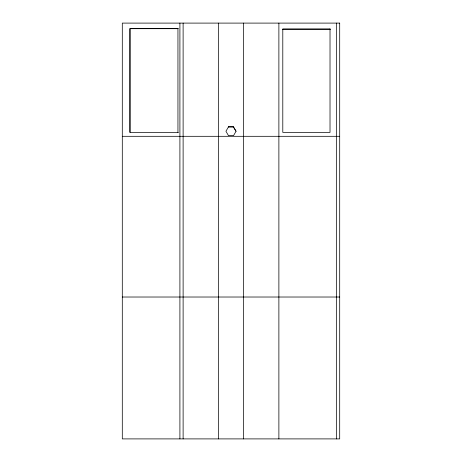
<?xml version="1.0" encoding="UTF-8"?>
<svg xmlns="http://www.w3.org/2000/svg" width="462" height="462" viewBox="0 0 462 462"><rect width="100%" height="100%" fill="white"/><g stroke="black" fill="none" stroke-linecap="round" stroke-linejoin="round"><path stroke-width="0.69" d="M228.471 126.877L225.947 131.254L228.471 135.632L233.529 135.632L236.053 131.254L233.529 126.877L228.471 126.877L233.529 126.877M178.424 28.575L129.903 28.575L129.903 132.346L178.424 132.346M282.357 29.493L330.457 29.493M122.297 136.307L339.703 136.307M122.297 297.02L339.703 297.02M233.362 126.998L236.053 131.254M336.492 23.1L336.492 438.9M278.881 23.1L278.881 438.9M243.393 23.1L243.393 438.9M218.607 23.1L218.607 438.9M183.119 23.1L183.119 438.9M179.909 23.1L179.909 438.9M177.945 132.357L177.945 28.696L130.03 28.696L130.03 132.357M339.703 23.1L122.297 23.1L122.297 438.9L339.703 438.9L339.703 23.1M330.018 28.887L282.796 28.887L282.796 132.392L330.018 132.392L330.018 28.887"/></g></svg>
